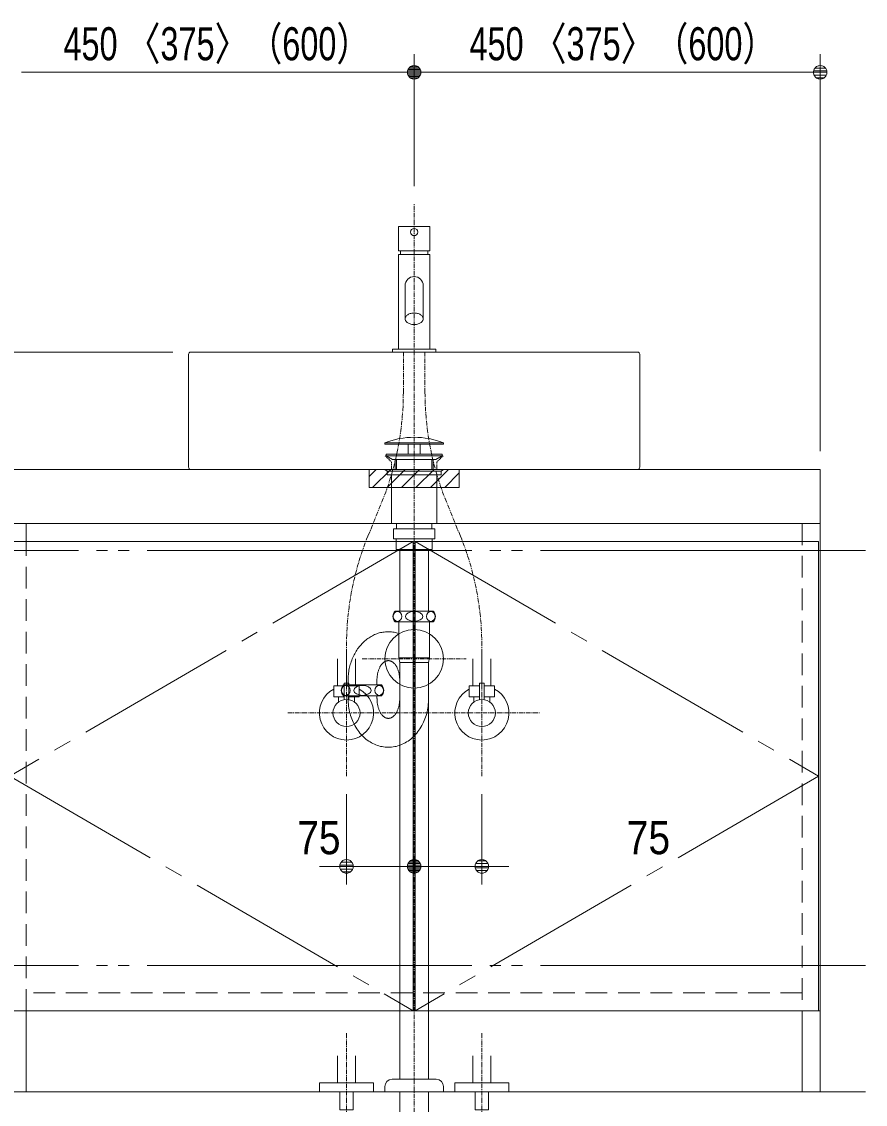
# Model space of a CAD drawing. Units: millimetres, scale not verified. Extents: x -6062 to 6062, y -3045 to 3045.
# Drawn here: x -5302 to -4368, y -2034 to -834 of the extents above; entities that cross this region are included whole.
import ezdxf
from ezdxf.enums import TextEntityAlignment as Align

# ---------------------------------------------------------------- set-up
doc = ezdxf.new("R2010")
doc.units = ezdxf.units.MM
doc.header["$LTSCALE"] = 20
for name, pattern in [('CHAIN1', [8, 5, -1, 1, -1]), ('CHAIN2', [12, 9, -1, 1, -1]), ('DASHED1', [1.8, 1.2, -0.6]), ('LONG_DOUBLE_CHAIN', [21.8, 18, -1, 0.6, -0.6, 0.6, -1])]:
    doc.linetypes.add(name, pattern=pattern)
for name, color, linetype, lineweight in [('0-1_2寸法-2', 7, 'Continuous', 9), ('0-2_0', 7, 'Continuous', 9), ('0-3_2寸法-1', 7, 'Continuous', 9), ('0-6_5ボウル・キャビネット', 7, 'Continuous', 9), ('0-7_4給排水', 7, 'Continuous', 9)]:
    doc.layers.add(name, color=color, linetype=linetype, lineweight=lineweight)
doc.styles.add('ＭＳ Ｐゴシック', font='')
doc.styles.get('ＭＳ Ｐゴシック').set_extended_font_data('MS PGothic')

# ---------------------------------------------------------------- blocks, each defined once
blk = doc.blocks.new('_Dot')
at = {"layer": '0-2_0'}
for p, q in [((-10, 0), (-20, 0)), ((9.78, 2), (-9.78, 2)), ((7.99, 6), (-7.99, 6)), ((9.16, -3.98), (-9.16, -3.98)), ((6, -7.98), (-6, -7.98))]:
    blk.add_line(p, q, dxfattribs=at)
for points in [[(10, 0), (9.92, 1.25), (9.69, 2.49), (9.3, 3.68), (8.76, 4.82), (8.09, 5.88), (7.29, 6.85), (6.37, 7.71), (5.36, 8.44), (4.26, 9.05), (3.09, 9.51), (1.87, 9.82), (0.63, 9.98), (-0.63, 9.98), (-1.87, 9.82), (-3.09, 9.51), (-4.26, 9.05), (-5.36, 8.44), (-6.37, 7.71), (-7.29, 6.85), (-8.09, 5.88), (-8.76, 4.82), (-9.3, 3.68), (-9.69, 2.49), (-9.92, 1.25), (-10, 0), (0, 0)], [(-10, 0), (-9.92, -1.25), (-9.69, -2.49), (-9.3, -3.68), (-8.76, -4.82), (-8.09, -5.88), (-7.29, -6.85), (-6.37, -7.71), (-5.36, -8.44), (-4.26, -9.05), (-3.09, -9.51), (-1.87, -9.82), (-0.63, -9.98), (0.63, -9.98), (1.87, -9.82), (3.09, -9.51), (4.26, -9.05), (5.36, -8.44), (6.37, -7.71), (7.29, -6.85), (8.09, -5.88), (8.76, -4.82), (9.3, -3.68), (9.69, -2.49), (9.92, -1.25), (10, 0), (0, 0)]]:
    blk.add_lwpolyline(points, close=True, dxfattribs=at)
blk = doc.blocks.new('グループ-9')
at = {"layer": '0-7_4給排水', "linetype": 'CHAIN1'}
for p, q in [((-61600, -41500), (-61600, -20720)), ((-62750, -30800), (-60450, -30800))]:
    blk.add_line(p, q, dxfattribs=at)
at = {"layer": '0-7_4給排水'}
for p, q in [((-62020, -26380), (-62020, -26600)), ((-61990, -26380), (-61990, -26600)), ((-61210, -26380), (-61210, -26600)), ((-61180, -26380), (-61180, -26600)), ((-61180.2, -29740), (-62019.8, -29740)), ((-62019.2, -29980), (-61180.8, -29980)), ((-61260, -30780), (-61940, -30780)), ((-62324.9, -31380), (-63164.6, -31380)), ((-63064.7, -31380), (-63064.7, -31280)), ((-62424.7, -31380), (-62424.7, -31280)), ((-63163.9, -31620), (-62325.5, -31620)), ((-63064.7, -31680), (-63064.7, -31620)), ((-62424.7, -31680), (-62424.7, -31620)), ((-62250, -40306.7), (-62250, -40280))]:
    blk.add_line(p, q, dxfattribs=at)
for points in [[(-62250, -26010), (-60950, -26010), (-60950, -26040), (-62250, -26040)], [(-61730, -26040), (-61470, -26040), (-61470, -26260), (-61730, -26260)], [(-62220, -26260), (-60980, -26260), (-60980, -26300), (-62220, -26300)], [(-62080, -26380), (-62220, -26300), (-60980, -26300), (-61120, -26380)], [(-62200, -26640), (-62250, -26600), (-60950, -26600), (-61000, -26640)], [(-62200, -26640), (-61000, -26640), (-61000, -26720), (-62200, -26720)], [(-62100, -26720), (-61100, -26720), (-61100, -27800), (-62100, -27800)], [(-61990, -27800), (-61210, -27800), (-61210, -27920), (-61990, -27920)], [(-62060, -27920), (-61140, -27920), (-61140, -28140), (-62060, -28140)], [(-62000, -28140), (-61200, -28140), (-61200, -28380), (-62000, -28380)], [(-61920, -28380), (-61280, -28380), (-61280, -29740), (-61920, -29740)], [(-61920, -30880), (-61280, -30880), (-61260, -30780), (-61260, -29980), (-61940, -29980), (-61940, -30780)], [(-61920, -30880), (-61280, -30880), (-61280, -40120), (-61920, -40120)], [(-61920, -40400), (-61920, -41000), (-61280, -41000), (-61280, -40400)]]:
    blk.add_lwpolyline(points, close=True, dxfattribs=at)
for points in [[(-61940, -30236.6), (-61966.1, -30228.6), (-61992.5, -30221.6), (-62019.1, -30215.5), (-62045.9, -30210.5), (-62072.9, -30206.4), (-62100.2, -30203.4), (-62127.6, -30201.3), (-62155.3, -30200.2), (-62183.2, -30200.1), (-62210.9, -30200.9), (-62238.4, -30202.8), (-62265.7, -30205.7), (-62292.7, -30209.5), (-62319.6, -30214.3), (-62346.2, -30220.1), (-62372.6, -30226.9), (-62398.8, -30234.7), (-62424.8, -30243.5), (-62450.6, -30253.2), (-62476.1, -30263.9), (-62501.4, -30275.7), (-62526.5, -30288.4), (-62551.4, -30302.1), (-62576.1, -30316.8), (-62600.5, -30332.4), (-62624.8, -30349.1), (-62648.5, -30366.5), (-62671.6, -30384.7), (-62694.2, -30403.6), (-62716.1, -30423.2), (-62737.4, -30443.5), (-62758.2, -30464.6), (-62778.3, -30486.3), (-62797.9, -30508.8), (-62816.8, -30532), (-62835.2, -30556), (-62852.9, -30580.6), (-62870.1, -30606), (-62886.7, -30632.1)], [(-62886.7, -30632.1), (-62902.6, -30659), (-62918, -30686.5), (-62932.8, -30714.8), (-62947, -30743.8), (-62960.4, -30773.2), (-62973, -30802.9), (-62984.9, -30832.9), (-62995.9, -30863.1), (-63006.1, -30893.6), (-63015.4, -30924.3), (-63024, -30955.3), (-63031.7, -30986.6), (-63038.6, -31018.1), (-63044.8, -31050), (-63050.1, -31082), (-63054.5, -31114.4), (-63058.2, -31147), (-63061.1, -31179.8), (-63063.1, -31213), (-63064.3, -31246.3), (-63064.7, -31280)], [(-62162.3, -30840.3), (-62172.4, -30840), (-62182.5, -30840.3), (-62192.4, -30841.3), (-62202.3, -30843), (-62212.1, -30845.3), (-62221.8, -30848.3), (-62231.4, -30851.9), (-62240.9, -30856.2), (-62250.2, -30861.2), (-62259.5, -30866.9), (-62268.7, -30873.2), (-62277.8, -30880.1), (-62286.7, -30887.7), (-62295.6, -30896), (-62304.3, -30905), (-62312.8, -30914.4), (-62321, -30924.3), (-62328.9, -30934.6), (-62336.5, -30945.5), (-62343.9, -30956.8), (-62350.9, -30968.7), (-62357.7, -30981), (-62364.2, -30993.8), (-62370.4, -31007.1), (-62376.4, -31020.9), (-62382.1, -31035.1), (-62387.5, -31049.9), (-62392.6, -31065.1), (-62397.3, -31080.6), (-62401.7, -31096.2), (-62405.7, -31112), (-62409.3, -31128), (-62412.6, -31144.2), (-62415.4, -31160.6), (-62417.9, -31177.1), (-62420, -31193.8), (-62421.7, -31210.7), (-62423, -31227.7), (-62424, -31245)], [(-61920, -31280), (-61920.2, -31262.4), (-61920.8, -31245), (-61921.7, -31227.7), (-61923, -31210.7), (-61924.8, -31193.8), (-61926.8, -31177.1), (-61929.3, -31160.6), (-61932.2, -31144.2), (-61935.4, -31128), (-61939, -31112), (-61943, -31096.2), (-61947.4, -31080.6), (-61952.1, -31065.1), (-61957.3, -31049.9), (-61962.6, -31035.1), (-61968.3, -31020.9), (-61974.3, -31007.1), (-61980.5, -30993.8), (-61987, -30981), (-61993.8, -30968.7), (-62000.9, -30956.8), (-62008.2, -30945.5), (-62015.8, -30934.6), (-62023.7, -30924.3), (-62031.9, -30914.4), (-62040.4, -30905), (-62049.1, -30896), (-62058, -30887.7), (-62067, -30880.1), (-62076, -30873.2), (-62085.2, -30866.9), (-62094.5, -30861.2), (-62103.9, -30856.2), (-62113.3, -30851.9), (-62122.9, -30848.3), (-62132.6, -30845.3), (-62142.4, -30843), (-62152.3, -30841.3), (-62162.3, -30840.3)], [(-62424, -31245), (-62424.5, -31262.4), (-62424.7, -31280)], [(-63064.7, -31680), (-63064.1, -31723.2), (-63062, -31765.9), (-63058.7, -31808.3), (-63054, -31850.1), (-63047.9, -31891.6), (-63040.5, -31932.6), (-63031.8, -31973.2), (-63021.7, -32013.3), (-63010.3, -32053), (-62997.5, -32092.3), (-62983.4, -32131.1), (-62967.9, -32169.5), (-62951.1, -32207.4), (-62933, -32244.8), (-62913.9, -32281), (-62893.9, -32316), (-62872.8, -32349.8), (-62850.8, -32382.5), (-62827.7, -32413.9), (-62803.7, -32444.1), (-62778.7, -32473.2), (-62752.8, -32501), (-62725.8, -32527.7), (-62697.9, -32553.2), (-62668.9, -32577.5), (-62639, -32600.6), (-62608.2, -32622.5), (-62576.8, -32642.8), (-62545.1, -32661.5), (-62513, -32678.6), (-62480.6, -32694.1), (-62447.8, -32707.9), (-62414.6, -32720.1), (-62381.1, -32730.7), (-62347.2, -32739.7), (-62312.9, -32747), (-62278.3, -32752.7), (-62243.4, -32756.7), (-62208, -32759.2)], [(-62423.8, -31680), (-62423.6, -31697.6), (-62423, -31715), (-62422, -31732.3), (-62420.7, -31749.3), (-62419, -31766.2), (-62416.9, -31782.9), (-62414.4, -31799.4), (-62411.6, -31815.8), (-62408.4, -31832), (-62404.8, -31848), (-62400.8, -31863.8), (-62396.4, -31879.4), (-62391.7, -31894.9), (-62386.6, -31910.1), (-62381.2, -31924.9), (-62375.5, -31939.1), (-62369.6, -31952.9), (-62363.4, -31966.2), (-62356.9, -31979), (-62350.1, -31991.3), (-62343, -32003.2), (-62335.7, -32014.5), (-62328.1, -32025.4), (-62320.2, -32035.7), (-62312, -32045.6), (-62303.6, -32055), (-62294.9, -32064), (-62286, -32072.3), (-62277.1, -32079.9), (-62268, -32086.8), (-62258.9, -32093.1), (-62249.6, -32098.8), (-62240.2, -32103.8), (-62230.8, -32108.1), (-62221.2, -32111.7), (-62211.6, -32114.7), (-62201.8, -32117), (-62191.9, -32118.7), (-62181.9, -32119.7)], [(-62208, -32759.2), (-62172.4, -32760), (-62136.7, -32759.2), (-62101.4, -32756.7), (-62066.4, -32752.7), (-62031.8, -32747), (-61997.5, -32739.7), (-61963.7, -32730.7), (-61930.1, -32720.1), (-61897, -32707.9), (-61864.2, -32694.1), (-61831.7, -32678.6), (-61799.6, -32661.5), (-61767.9, -32642.8), (-61736.6, -32622.5), (-61705.7, -32600.6), (-61675.8, -32577.5), (-61646.9, -32553.2), (-61618.9, -32527.7), (-61592, -32501), (-61566, -32473.2), (-61541, -32444.1), (-61517, -32413.9), (-61494, -32382.5), (-61471.9, -32349.8), (-61450.9, -32316), (-61430.8, -32281), (-61411.7, -32244.8), (-61393.7, -32207.4), (-61376.8, -32169.5), (-61361.4, -32131.1), (-61347.2, -32092.3), (-61334.5, -32053), (-61323, -32013.3), (-61313, -31973.2), (-61304.2, -31932.6), (-61296.8, -31891.6), (-61290.8, -31850.1), (-61286.1, -31808.3), (-61282.7, -31765.9)], [(-62181.9, -32119.7), (-62171.9, -32120), (-62161.8, -32119.7), (-62151.8, -32118.7), (-62142, -32117), (-62132.2, -32114.7), (-62122.5, -32111.7), (-62113, -32108.1), (-62103.5, -32103.8), (-62094.1, -32098.8), (-62084.9, -32093.1), (-62075.7, -32086.8), (-62066.7, -32079.9), (-62057.7, -32072.3), (-62048.9, -32064), (-62040.2, -32055), (-62031.7, -32045.6), (-62023.5, -32035.7), (-62015.7, -32025.4), (-62008.1, -32014.5), (-62000.7, -32003.2), (-61993.7, -31991.3), (-61986.9, -31979), (-61980.4, -31966.2), (-61974.2, -31952.9), (-61968.2, -31939.1), (-61962.6, -31924.9), (-61957.2, -31910.1), (-61952.1, -31894.9), (-61947.3, -31879.4), (-61943, -31863.8), (-61939, -31848), (-61935.4, -31832), (-61932.1, -31815.8), (-61929.3, -31799.4), (-61926.8, -31782.9), (-61924.7, -31766.2), (-61923, -31749.3), (-61921.7, -31732.3), (-61920.8, -31715)], [(-61920.8, -31715), (-61920.2, -31697.6), (-61920, -31680)], [(-61282.7, -31765.9), (-61280.7, -31723.2), (-61280, -31680), (-61280, -31680)], [(-60950, -40280), (-60950, -40306.7), (-60950, -40400), (-62250, -40400), (-62250, -40306.7)], [(-62090, -40120), (-62087.5, -40120), (-61112.5, -40120), (-61110, -40120)]]:
    blk.add_lwpolyline(points, dxfattribs=at)
blk.add_circle((-61600, -30800), 650, dxfattribs=at)
for centre, radius, start, end in [((-61600, -27710.4), 1820.4, 69.08018, 110.91982), ((-61901.5, -29859.7), 168.3, 134.66665, 180.15554), ((-61298.5, -29859.7), 168.3, 359.84446, 45.33335), ((-61901.5, -29859.7), 168.3, 180.1498, 225.63883), ((-61298.5, -29859.7), 168.3, 314.36117, 359.8502), ((-63046.3, -31499.7), 168.3, 134.66665, 180.15554), ((-62443.2, -31499.7), 168.3, 359.84446, 45.33335), ((-63046.3, -31499.7), 168.3, 180.1498, 225.63883), ((-62443.2, -31499.7), 168.3, 314.36117, 359.8502), ((-62090, -40280), 160, 90, 180), ((-61110, -40280), 160, 0, 90)]:
    blk.add_arc(centre, radius, start, end, dxfattribs=at)
for centre, major_axis, ratio in [((-61970, -29860), (0, 110), 0.863636), ((-61600, -29860), (190, 0), 0.578947), ((-61230, -29860), (0, 110), 0.863636), ((-63114.7, -31500), (0, 110), 0.863636), ((-62744.7, -31500), (190, 0), 0.578947), ((-62374.7, -31500), (0, 110), 0.863636)]:
    blk.add_ellipse(centre, major_axis=major_axis, ratio=ratio, dxfattribs=at)
blk = doc.blocks.new('グループ-15')
at = {"layer": '0-6_5ボウル・キャビネット'}
for p, q in [((-66600, -26550), (-66600, -24050)), ((-66550, -24000), (-56650, -24000)), ((-56600, -24050), (-56600, -26550)), ((-56650, -26600), (-66550, -26600))]:
    blk.add_line(p, q, dxfattribs=at)
at = {"layer": '0-6_5ボウル・キャビネット', "linetype": 'DASHED1'}
blk.add_lwpolyline([(-62240, -26300), (-62100, -26440), (-62100, -26600), (-61100, -26600), (-61100, -26440), (-60960, -26300)], dxfattribs=at)
at = {"layer": '0-6_5ボウル・キャビネット'}
for centre, start, end in [((-66550, -24050), 90, 180), ((-56650, -24050), 0, 90), ((-66550, -26550), 180, 270), ((-56650, -26550), 270, 0)]:
    blk.add_arc(centre, 50, start, end, dxfattribs=at)
blk = doc.blocks.new('止水栓_正面_W75')
at = {"layer": '0-7_4給排水'}
for p, q in [((-1700, 600), (-1700, 1200)), ((-1300, 600), (-1300, 1200)), ((1300, 600), (1300, 1200)), ((1700, 600), (1700, 1200))]:
    blk.add_line(p, q, dxfattribs=at)
at = {"layer": '0-7_4給排水', "linetype": 'CHAIN1'}
for p, q in [((-1500, -1400), (-1500, 1400)), ((1500, -1400), (1500, 1400)), ((-2800, 0), (2800, 0))]:
    blk.add_line(p, q, dxfattribs=at)
at = {"layer": '0-7_4給排水'}
for points in [[(-1550, 360), (-1780, 360), (-1780, 600), (-1550, 600)], [(-1220, 360), (-1450, 360), (-1450, 600), (-1220, 600)], [(1450, 360), (1220, 360), (1220, 600), (1450, 600)], [(1780, 360), (1550, 360), (1550, 600), (1780, 600)]]:
    blk.add_lwpolyline(points, close=True, dxfattribs=at)
for points in [[(-1550, 295.8), (-1550, 660), (-1450, 660), (-1450, 295.8)], [(1450, 295.8), (1450, 660), (1550, 660), (1550, 295.8)], [(-1550, 360), (-1680, 360), (-1680, 240)], [(-1320, 240), (-1320, 360), (-1450, 360)], [(1450, 360), (1320, 360), (1320, 240)], [(1680, 240), (1680, 360), (1550, 360)]]:
    blk.add_lwpolyline(points, dxfattribs=at)
for centre in [(-1500, 0), (1500, 0)]:
    blk.add_circle(centre, 300, dxfattribs=at)
for centre in [(-1500, 0), (1500, 0)]:
    blk.add_arc(centre, 600, 117.81814, 62.18186, dxfattribs=at)
blk = doc.blocks.new('グループ-21')
at = {"layer": '0-7_4給排水'}
for p, q in [((-61900, -21760), (-61900, -21840)), ((-61300, -21760), (-61300, -21840))]:
    blk.add_line(p, q, dxfattribs=at)
at = {"layer": '0-7_4給排水', "linetype": 'CHAIN1'}
for p, q in [((-62624.1, -28078.2), (-62315.9, -27321.8)), ((-60575.9, -28078.2), (-60884.1, -27321.8))]:
    blk.add_line(p, q, dxfattribs=at)
at = {"layer": '0-7_4給排水'}
for points in [[(-61250, -21220), (-61950, -21220), (-61950, -21760), (-61250, -21760)], [(-62080, -23940), (-62080, -24000), (-61120, -24000), (-61120, -23940)]]:
    blk.add_lwpolyline(points, close=True, dxfattribs=at)
for points in [[(-61250, -23940), (-61250, -21840), (-61950, -21840), (-61950, -23940)], [(-61800, -22527.8), (-61800, -23263.4), (-61799.2, -23275), (-61796.7, -23286.8), (-61792.3, -23298.8), (-61786, -23310.7), (-61777.7, -23322.5), (-61767.4, -23333.8), (-61755.3, -23344.5), (-61741.4, -23354.3), (-61726.1, -23363.2), (-61709.4, -23371), (-61691.9, -23377.6), (-61673.6, -23383), (-61655, -23387), (-61636.4, -23389.8), (-61618, -23391.5), (-61600, -23392), (-61582, -23391.5), (-61563.6, -23389.8), (-61545, -23387), (-61526.4, -23383), (-61508.1, -23377.6), (-61490.6, -23371), (-61473.9, -23363.2), (-61458.6, -23354.3), (-61444.7, -23344.5), (-61432.6, -23333.8), (-61422.3, -23322.5), (-61414, -23310.7), (-61407.7, -23298.8), (-61403.3, -23286.8), (-61400.8, -23275), (-61400, -23263.4), (-61400, -22528)], [(-61400, -23263.4), (-61400.8, -23251.9), (-61403.3, -23240), (-61407.7, -23228), (-61414, -23216.1), (-61422.3, -23204.4), (-61432.6, -23193.1), (-61444.7, -23182.4), (-61458.6, -23172.5), (-61473.9, -23163.6), (-61490.6, -23155.8), (-61508.1, -23149.2), (-61526.4, -23143.9), (-61545, -23139.8), (-61563.6, -23137), (-61582, -23135.4), (-61600, -23134.9), (-61618, -23135.4), (-61636.4, -23137), (-61655, -23139.8), (-61673.6, -23143.9), (-61691.9, -23149.2), (-61709.4, -23155.8), (-61726.1, -23163.6), (-61741.4, -23172.5), (-61755.3, -23182.4), (-61767.4, -23193.1), (-61777.7, -23204.4), (-61786, -23216.1), (-61792.3, -23228), (-61796.7, -23240), (-61799.2, -23251.9), (-61800, -23263.4)]]:
    blk.add_lwpolyline(points, dxfattribs=at)
at = {"layer": '0-7_4給排水', "linetype": 'CHAIN1'}
for points in [[(-61840, -24893), (-61840, -24721), (-61840, -24000)], [(-61360, -24893), (-61360, -24721), (-61360, -24000)], [(-63100, -31400), (-63100, -30679), (-63100, -30507)], [(-60100, -31400), (-60100, -30679), (-60100, -30507)]]:
    blk.add_lwpolyline(points, dxfattribs=at)
at = {"layer": '0-7_4給排水'}
blk.add_circle((-61600, -21340), 80, dxfattribs=at)
for start, end in [(90, 180), (0, 90)]:
    blk.add_arc((-61600, -22528), 200, start, end, dxfattribs=at)
at = {"layer": '0-7_4給排水', "linetype": 'CHAIN1'}
for centre, start, end in [((-68276.1, -24893), 337.82852, 0), ((-54923.9, -24893), 180, 202.17148), ((-56663.9, -30507), 157.82852, 180), ((-66536.1, -30507), 0, 22.17148)]:
    blk.add_arc(centre, 6436.1, start, end, dxfattribs=at)
at = {"layer": '0-7_4給排水'}
blk.add_blockref('止水栓_正面_W75', (-61600, -32000), dxfattribs=at)
blk = doc.blocks.new('グループ-28')
at = {"layer": '0-7_4給排水', "linetype": 'CHAIN1'}
for p, q in [((-63100, -39100), (-63100, -41300)), ((-60100, -39100), (-60100, -41300))]:
    blk.add_line(p, q, dxfattribs=at)
at = {"layer": '0-7_4給排水'}
for points in [[(-63300, -39600), (-63300, -40200), (-62900, -40200), (-62900, -39600)], [(-60300, -39600), (-60300, -40200), (-59900, -40200), (-59900, -39600)]]:
    blk.add_lwpolyline(points, dxfattribs=at)
for points in [[(-63700, -40200), (-62500, -40200), (-62500, -40400), (-63700, -40400)], [(-60700, -40200), (-59500, -40200), (-59500, -40400), (-60700, -40400)], [(-63250, -40400), (-62950, -40400), (-62950, -40800), (-63250, -40800)], [(-60250, -40400), (-59950, -40400), (-59950, -40800), (-60250, -40800)]]:
    blk.add_lwpolyline(points, close=True, dxfattribs=at)

msp = doc.modelspace()

# ---------------------------------------------------------------- linework, layer by layer
at = {"layer": '0-1_2寸法-2'}
for p, q in [((-4942.5, -1690), (-4942.5, -1790)), ((-4792.5, -1690), (-4792.5, -1790)), ((-4867.5, -1750), (-4867.3, -1750)), ((-4867.5, -1750), (-4867.3, -1750)), ((-4957.51, -1770), (-4972.51, -1770)), ((-4867.5, -1770), (-4942.5, -1770)), ((-4882.51, -1770), (-4897.51, -1770)), ((-4867.5, -1770), (-4792.5, -1770)), ((-4852.49, -1770), (-4837.49, -1770)), ((-4777.49, -1770), (-4762.49, -1770))]:
    msp.add_line(p, q, dxfattribs=at)
at = {"layer": '0-3_2寸法-1'}
for p, q in [((-4867.5, -1016), (-4867.5, -870)), ((-4867.5, -1016), (-4867.5, -870)), ((-4417.5, -1310), (-4417.5, -870)), ((-5302.49, -890), (-4882.51, -890)), ((-4432.51, -890), (-4852.49, -890)), ((-5135, -1200), (-5587.5, -1200))]:
    msp.add_line(p, q, dxfattribs=at)
at = {"layer": '0-6_5ボウル・キャビネット'}
for p, q in [((-4917.5, -1338), (-4909.5, -1330)), ((-4913.5, -1350), (-4893.5, -1330)), ((-4897.5, -1350), (-4877.5, -1330)), ((-4881.5, -1350), (-4861.5, -1330)), ((-4865.5, -1350), (-4845.5, -1330)), ((-4849.5, -1350), (-4829.5, -1330)), ((-4833.5, -1350), (-4817.5, -1334)), ((-5297.5, -1410), (-5297.5, -1390)), ((-4437.5, -1410), (-4437.5, -1390)), ((-5367.5, -2020), (-4367.5, -2020))]:
    msp.add_line(p, q, dxfattribs=at)
at = {"layer": '0-6_5ボウル・キャビネット', "linetype": 'LONG_DOUBLE_CHAIN'}
for p, q in [((-4367.5, -1420), (-5367.5, -1420)), ((-4367.5, -1880), (-5367.5, -1880))]:
    msp.add_line(p, q, dxfattribs=at)
at = {"layer": '0-6_5ボウル・キャビネット', "linetype": 'DASHED1'}
msp.add_line((-4437.5, -1910), (-5297.5, -1910), dxfattribs=at)
at = {"layer": '0-6_5ボウル・キャビネット'}
for points in [[(-5317.5, -1330), (-4417.5, -1330), (-4417.5, -1930), (-5317.5, -1930)], [(-5317.5, -1330), (-4417.5, -1330), (-4417.5, -1390), (-5317.5, -1390)], [(-4917.5, -1350), (-4917.5, -1330), (-4817.5, -1330), (-4817.5, -1350)], [(-5315.5, -1410), (-5315.5, -1930), (-4868.5, -1930), (-4868.5, -1410)], [(-4419.5, -1410), (-4866.5, -1410), (-4866.5, -1930), (-4419.5, -1930)], [(-5317.5, -1930), (-5297.5, -1930), (-5297.5, -2020), (-5317.5, -2020)], [(-4437.5, -1930), (-4417.5, -1930), (-4417.5, -2020), (-4437.5, -2020)]]:
    msp.add_lwpolyline(points, close=True, dxfattribs=at)
at = {"layer": '0-6_5ボウル・キャビネット', "linetype": 'DASHED1'}
msp.add_lwpolyline([(-4917.5, -1350), (-4917.5, -1330), (-4817.5, -1330), (-4817.5, -1350)], close=True, dxfattribs=at)
msp.add_lwpolyline([(-5297.5, -1930), (-5297.5, -1390), (-4437.5, -1390), (-4437.5, -1930)], dxfattribs=at)
at = {"layer": '0-6_5ボウル・キャビネット', "linetype": 'CHAIN2'}
for points in [[(-4868.5, -1410), (-5315.5, -1670), (-4868.5, -1930)], [(-4866.5, -1410), (-4419.5, -1670), (-4866.5, -1930)]]:
    msp.add_lwpolyline(points, dxfattribs=at)

# ---------------------------------------------------------------- block references
at = {"layer": '0-1_2寸法-2', "xscale": 0.7503418, "yscale": 0.7503418}
for p in [(-4942.5, -1770), (-4867.5, -1770)]:
    msp.add_blockref('_Dot', p, dxfattribs=at)
at = {"layer": '0-1_2寸法-2', "xscale": 0.7503418, "yscale": 0.7503418, "rotation": 180}
for p in [(-4867.5, -1770), (-4792.5, -1770)]:
    msp.add_blockref('_Dot', p, dxfattribs=at)
at = {"layer": '0-3_2寸法-1', "xscale": 0.7503418, "yscale": 0.7503418}
for p in [(-4867.5, -890), (-4417.5, -890)]:
    msp.add_blockref('_Dot', p, dxfattribs=at)
at = {"layer": '0-3_2寸法-1', "xscale": 0.7503418, "yscale": 0.7503418, "rotation": 180}
msp.add_blockref('_Dot', (-4867.5, -890), dxfattribs=at)
at = {"layer": '0-6_5ボウル・キャビネット', "xscale": 0.05, "yscale": 0.05}
msp.add_blockref('グループ-15', (-1787.5, 0), dxfattribs=at)
at = {"layer": '0-7_4給排水', "xscale": 0.05, "yscale": 0.05}
for name in ['グループ-9', 'グループ-21', 'グループ-28']:
    msp.add_blockref(name, (-1787.5, 0), dxfattribs=at)

# ---------------------------------------------------------------- texts
at = {"layer": '0-1_2寸法-2', "style": 'ＭＳ Ｐゴシック', "width": 0.9}
for p in [(-4997.09, -1767.52), (-4631.87, -1767.52)]:
    msp.add_text('75', height=36.66, dxfattribs=at).set_placement(p, align=Align.BOTTOM_LEFT)
at = {"layer": '0-3_2寸法-1', "style": 'ＭＳ Ｐゴシック', "width": 0.75}
for p in [(-5256.19, -887.65), (-4806.19, -887.65)]:
    msp.add_text('450 〈375〉（600）', height=36.66, dxfattribs=at).set_placement(p, align=Align.BOTTOM_LEFT)

doc.saveas('drawing.dxf')
